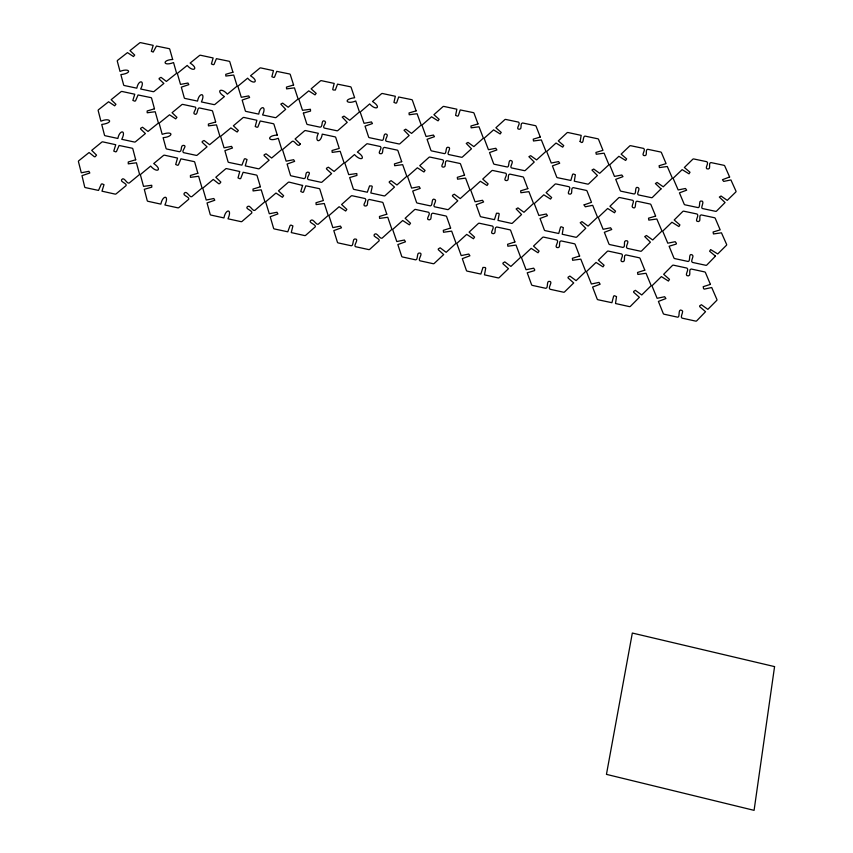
<?xml version="1.0" encoding="UTF-8"?>
<svg xmlns="http://www.w3.org/2000/svg" width="853" height="853" viewBox="0 0 853 853"><rect width="100%" height="100%" fill="white"/><g stroke="black" fill="none" stroke-linecap="round" stroke-linejoin="round"><path stroke-width="1.28" d="M302.602 185.453L300.768 191.488L302.73 192.373L303.508 192.042L305.8 185.805L319.033 188.588A1.141 0.981 -2.2 0 1 319.843 189.27L323.372 200.551L316.015 202.715L316.132 204.613L324.289 203.515L328 214.892A1.152 0.992 -2 0 1 327.712 215.862L318.233 224.232C316.527 225.512 313.307 218.826 311.388 220.053C306.739 222.388 316.698 224.488 315.258 226.855L305.705 235.279A1.162 1.013 -3.3 0 1 304.585 235.556L291.257 232.581L292.91 225.938L290.926 225.075L290.116 225.459L287.781 231.803L274.399 228.956A1.162 1.002 -4.8 0 1 273.578 228.252L270.209 216.726L277.918 213.954L276.969 212.258L269.292 213.751L265.805 202.406A1.152 0.992 -4.9 0 1 266.115 201.447L275.977 193.045L282.418 197.31L283.633 195.689L278.494 190.837L288.154 182.425A1.141 0.981 -3.6 0 1 289.252 182.158L302.602 185.453M303.369 113.182L306.771 123.856A1.12 0.938 -2.3 0 0 307.56 124.517L320.206 127.204C323.308 126.948 320.696 118.951 324.95 121.211C327.381 122.587 321.762 126.681 324.161 128.046L336.818 130.744A1.12 0.949 -1 0 0 337.905 130.488L347.224 122.363L342.213 117.117L344.015 116.125L349.666 120.284L358.996 112.329A1.12 0.938 0 0 0 359.273 111.423L355.744 100.985C346.744 104.834 342.511 99.279 354.645 97.743L351.137 87.401A1.109 0.917 -0.3 0 0 350.348 86.761L337.521 84.138L335.325 90.045L333.182 89.981L332.702 89.405L334.205 83.413L321.474 80.683A1.109 0.917 -1.5 0 0 320.408 80.939L311.142 88.84L316.175 93.361L315.013 94.875L308.733 90.866L299.286 98.735A1.12 0.928 -2.4 0 0 298.998 99.63L302.506 110.304L310.428 109.269L310.545 111.071L303.38 113.097M584.102 204.901L585.286 206.789L592.686 205.306L597.281 216.63A1.152 0.992 11.5 0 1 597.079 217.59L588.069 226.088L581.938 221.641L580.211 222.729L585.766 228.295L576.831 236.963A1.162 1.002 11 0 1 575.732 237.241L562.212 234.244L563.343 227.644L561.295 226.781L560.56 227.079L558.736 233.498L545.206 230.651A1.162 1.002 9.4 0 1 544.331 229.958L540.034 218.464L547.455 215.692L546.325 213.996L538.872 215.489L534.468 204.166A1.152 0.981 8.5 0 1 534.703 203.217L543.798 194.825L550.548 199.08L551.646 197.512L546.123 192.629L555.004 184.237A1.141 0.97 9.2 0 1 556.081 183.971L569.09 186.743C571.873 188.332 565.187 194.431 570.316 194.164C573.141 193.983 570.337 187.799 573.163 187.617L586.192 190.39A1.141 0.97 10.6 0 1 587.056 191.072L591.492 202.321L584.102 204.859M300.245 143.922C298.251 148.774 294.53 139.977 292.334 141.267L282.972 149.243A1.13 0.96 -3.5 0 0 282.674 150.171L286.15 161.164L293.645 159.714L294.637 161.356L287.077 164.043L290.446 175.196A1.141 0.97 -3.4 0 0 291.246 175.867L304.094 178.64C306.931 178.469 304.638 172.306 307.485 172.135C312.667 171.922 305.449 177.904 308.104 179.514L320.973 182.286A1.141 0.981 -2 0 0 322.071 182.02L331.582 173.617L326.464 168.937L326.518 168.212L328.352 167.177L334.088 171.464L343.61 163.243A1.13 0.96 -0.9 0 0 343.898 162.305L340.187 151.29L332.18 152.388L332.041 150.512L339.27 148.422L335.751 137.504A1.13 0.949 -1.2 0 0 334.941 136.843L322.253 134.134C320.888 143.485 313.915 142.494 318.34 133.303L305.63 130.594A1.13 0.949 -2.4 0 0 304.542 130.85L295.095 138.986L300.245 143.965M579.635 255.996L572.374 258.31L572.64 260.272L580.797 259.131L585.467 270.859A1.173 1.024 12.1 0 1 585.243 271.862L576.106 280.648L569.879 276.073L568.077 277.182L568.066 277.961L573.706 282.94L564.579 291.907A1.184 1.034 11.5 0 1 563.47 292.195L550.036 289.252C547.295 287.653 554.098 280.904 548.778 281.383C546.592 281.202 548.276 288.495 545.845 288.335L532.432 285.403A1.173 1.034 9.7 0 1 531.558 284.678L527.229 272.8L534.458 270.636L534.788 269.932L533.69 268.183L526.056 269.729L521.631 258.032A1.162 1.013 8.7 0 1 521.865 257.041L531.152 248.362L537.998 252.755L539.096 251.091L533.52 246.09L542.593 237.411A1.162 1.002 9.4 0 1 543.692 237.134L556.902 239.992C559.749 241.623 552.893 247.924 558.129 247.658C561.029 247.445 558.15 241.09 561.039 240.887L574.282 243.745A1.162 1.002 11.1 0 1 575.157 244.448L579.635 256.039M580.115 141.513C584.369 145.554 582.311 136.597 584.891 136.075L597.718 138.772A1.13 0.938 10.2 0 1 598.571 139.434L602.975 150.331L595.927 152.431L596.247 154.244L604.116 153.177L608.711 164.171A1.141 0.96 11.1 0 1 608.509 165.109L599.68 173.319L593.688 169.033L591.95 170.056L597.42 175.494L588.677 183.832A1.141 0.97 10.5 0 1 587.6 184.099L574.282 181.188L575.37 174.758L573.365 173.969L572.619 174.3L570.87 180.463L557.542 177.701A1.141 0.97 9.1 0 1 556.689 177.029L552.413 165.898L559.707 163.232L558.587 161.59L551.262 163.03L546.901 152.069A1.13 0.949 8.4 0 1 547.114 151.141L556.028 143.037L562.692 147.164L563.737 145.596L558.31 140.905L567.021 132.791A1.12 0.938 9 0 1 568.077 132.535L581.181 135.371L580.115 141.513M293.603 84.98L286.469 87.102L286.565 88.872L294.445 87.859L297.932 98.447A1.109 0.928 -2.5 0 1 297.644 99.343L288.175 107.243L282.62 103.106L280.808 104.109L285.68 109.344L276.244 117.362A1.12 0.938 -3.6 0 1 275.156 117.618L262.585 114.942C267.074 105.409 259.909 105.345 258.747 114.121L246.09 111.434A1.12 0.938 -4.7 0 1 245.312 110.783L242.156 100.068L249.62 97.498L248.713 95.92L241.292 97.295L238.03 86.739A1.109 0.917 -4.7 0 1 238.339 85.844L247.637 78.177C253.746 85.343 259.717 81.472 250.526 75.789L259.76 68.187A1.109 0.906 -3.7 0 1 260.826 67.931L273.472 70.65L271.862 76.717L273.749 77.463L274.506 77.154L276.767 71.364L289.508 73.966A1.109 0.917 -2.7 0 1 290.287 74.606L293.603 85.023M277.268 135.051C266.339 135.584 267.543 142.536 278.281 138.261L281.607 148.955A1.13 0.96 -3.6 0 1 281.298 149.883L271.638 158.04L266.051 153.807L264.153 154.809L264.078 155.534L269.111 160.172L259.451 168.51A1.141 0.97 -4.8 0 1 258.352 168.777L245.28 165.877L247.029 159.522L245.088 158.701L244.342 158.989L241.921 165.151L228.828 162.411A1.141 0.96 -6 0 1 228.039 161.729L224.893 150.661L232.485 148.006L231.526 146.375L224.062 147.836L220.767 136.896A1.13 0.949 -6 0 1 221.087 135.979L230.875 127.918L237.134 132.023L238.35 130.466L233.381 125.796L242.956 117.725A1.12 0.938 -4.9 0 1 244.054 117.469L256.881 120.262L255.218 126.532L257.126 127.3L257.894 126.98L260.229 120.998L273.173 123.674A1.12 0.938 -3.7 0 1 273.962 124.335L277.268 135.051M260.4 186.786L253.01 189.046L253.085 190.944L261.242 189.846L264.729 201.137A1.152 0.992 -5 0 1 264.419 202.097L254.802 210.403C252.893 211.651 250.057 205.04 248.063 206.255C243.446 208.612 253.053 210.392 251.816 212.973L242.092 221.364A1.162 1.002 -6.4 0 1 240.972 221.641L227.996 218.805C232.57 208.505 225.629 208.622 223.934 217.92L210.979 215.084A1.162 0.992 -7.7 0 1 210.19 214.391L207.044 202.95L214.796 200.242L213.826 198.514L206.223 200.028L202.939 188.737A1.152 0.981 -7.5 0 1 203.259 187.777L213.261 179.439L218.741 183.747L219.605 183.672L220.842 182.073L215.82 177.253L225.608 168.905A1.141 0.97 -6.3 0 1 226.717 168.638L239.746 171.517L238.019 177.904L239.96 178.778L240.738 178.458L243.148 172.274L256.295 175.036A1.141 0.97 -5 0 1 257.084 175.707L260.4 186.786M540.28 137.024L533.253 139.167L533.488 140.99L541.367 139.945L545.728 150.853A1.13 0.949 8.2 0 1 545.515 151.781L536.59 159.916L530.641 155.672L528.892 156.696L534.245 162.049L525.352 170.365A1.141 0.96 7.6 0 1 524.275 170.621L511.352 167.881C509.305 167.359 513.847 161.814 511.8 160.897C507.652 158.21 509.838 167.209 507.322 167.017L494.42 164.277A1.13 0.96 6.2 0 1 493.588 163.605L489.537 152.559L496.883 149.947L495.828 148.283L488.449 149.712L484.301 138.826A1.12 0.949 5.5 0 1 484.547 137.909L493.599 129.869L500.157 133.964L501.233 132.418L495.902 127.758L504.763 119.697A1.12 0.938 6.3 0 1 505.818 119.452L518.539 122.118C521.236 123.642 514.594 129.528 519.626 129.251C522.367 129.091 519.776 123.109 522.516 122.96L535.257 125.636A1.12 0.938 7.5 0 1 536.1 126.297L540.28 137.024M527.804 188.63L520.65 190.848L520.884 192.735L528.892 191.648L533.296 202.907A1.152 0.981 8.4 0 1 533.061 203.867L523.955 212.29L517.931 207.897L516.14 208.964L521.556 214.529L512.493 223.091A1.152 0.992 7.6 0 1 511.395 223.358L498.003 220.415L499.218 213.922L498.696 213.303L496.478 213.239L494.463 219.647L481.071 216.822A1.152 0.992 6 0 1 480.218 216.129L476.145 204.72L483.608 201.969L482.51 200.295L475.046 201.777L470.888 190.539A1.141 0.981 5.3 0 1 471.133 189.579L480.367 181.262L487.02 185.485L488.129 183.896L482.734 179.087L491.765 170.76A1.141 0.97 6.1 0 1 492.842 170.493L505.765 173.244C508.495 174.844 501.724 180.879 506.842 180.612C509.657 180.431 506.991 174.289 509.806 174.108L522.75 176.87A1.141 0.97 7.6 0 1 523.603 177.541L527.804 188.63M514.913 241.964L507.588 244.289L507.855 246.218L516.012 245.078L520.437 256.732A1.162 1.013 8.5 0 1 520.202 257.713L510.904 266.424L504.795 261.892L502.971 262.991L502.95 263.769L508.463 268.706L499.197 277.609A1.173 1.034 7.7 0 1 498.077 277.886L484.461 274.847L485.73 268.13L485.208 267.501L482.947 267.437L480.868 274.069L467.252 271.147A1.173 1.024 5.8 0 1 466.399 270.433L462.305 258.64L469.907 255.793L468.798 254.055L461.206 255.591L457.016 243.979A1.162 1.013 5 0 1 457.272 242.998L466.698 234.394L473.447 238.755L474.577 237.102L469.107 232.133L478.33 223.518A1.152 1.002 6 0 1 479.429 223.251L492.554 226.088C495.358 227.708 488.374 233.914 493.62 233.69C496.51 233.487 493.78 227.175 496.67 226.973L509.817 229.809A1.162 1.002 7.6 0 1 510.68 230.513L514.913 241.964M232.933 72.196L225.746 74.318L225.842 76.056L233.733 75.043L236.995 85.556A1.109 0.917 -4.8 0 1 236.686 86.452L227.346 94.161C221.29 87.027 215.223 90.727 224.414 96.581L214.999 104.333A1.12 0.928 -5.9 0 1 213.911 104.588L201.415 101.933C206.021 92.092 198.866 92.71 197.555 101.102L185.026 98.447A1.12 0.928 -6.9 0 1 184.269 97.796L181.326 87.155L188.822 84.65L187.948 83.04L180.516 84.404L177.467 73.923A1.109 0.906 -6.8 0 1 177.787 73.038L187.212 65.436C193.183 72.548 199.186 68.709 190.144 63.069L199.506 55.509A1.109 0.896 -5.8 0 1 200.572 55.264L213.133 57.961L211.405 63.943L213.282 64.721L214.039 64.412L216.406 58.665L229.073 61.256A1.109 0.906 -4.9 0 1 229.83 61.885L232.933 72.238M215.67 121.894L212.578 111.253A1.12 0.938 -6.1 0 0 211.8 110.602L199.282 107.936C196.819 107.745 198.152 116.509 194.207 113.854C192.49 113.172 197.31 107.936 195.422 107.105L182.873 104.429A1.12 0.928 -7.1 0 0 181.785 104.684L172.071 112.703L176.934 117.33L175.697 118.876L169.523 114.803L159.607 122.8A1.13 0.938 -8.2 0 0 159.276 123.717L162.187 134.326C174.14 130.338 173.223 136.949 163.104 137.664L166.047 148.358A1.141 0.949 -8.4 0 0 166.825 149.03L179.493 151.759C182.318 151.589 180.282 145.522 183.118 145.351C188.321 145.191 180.825 151.013 183.459 152.623L196.147 155.353A1.141 0.96 -7.3 0 0 197.256 155.097L207.044 146.823L202.15 142.248L202.214 141.491L204.08 140.478L209.614 144.711L219.413 136.608A1.13 0.949 -6.1 0 0 219.722 135.691L216.491 124.869L208.441 125.881L208.388 124.058L215.66 122.011M197.843 173.234L190.422 175.473L190.464 177.349L198.621 176.272L201.884 187.479A1.152 0.981 -7.7 0 1 201.553 188.428L191.797 196.67C189.707 198.067 186.476 189.43 184.035 193.492C182.691 195.497 189.984 197.203 188.769 199.218L178.917 207.546A1.162 0.992 -9 0 1 177.787 207.823L164.896 204.997C169.683 194.495 162.55 195.124 160.865 204.123L148.006 201.308A1.162 0.981 -10.1 0 1 147.217 200.615L144.296 189.302L151.77 187.159L151.749 185.272L143.539 186.37L140.489 175.153A1.152 0.97 -9.9 0 1 140.83 174.204L150.661 166.079C157.027 173.554 162.827 169.758 153.721 163.552L163.477 155.481A1.141 0.96 -8.6 0 1 164.597 155.214L177.541 158.072L175.686 164.501L177.605 165.29L178.394 164.96L180.921 158.829L193.972 161.569A1.141 0.96 -7.5 0 1 194.751 162.241L197.843 173.266M478 123.898L470.941 126.02L471.144 127.833L479.023 126.788L483.171 137.621A1.12 0.949 5.4 0 1 482.926 138.538L473.863 146.62L468.02 142.398L466.25 143.411L471.474 148.774L462.454 156.984A1.13 0.96 4.6 0 1 461.377 157.24L448.539 154.51C446.247 153.807 452.602 146.705 447.601 147.26C445.554 146.897 446.609 153.988 444.53 153.657L431.725 150.928A1.13 0.96 3.2 0 1 430.893 150.267L427.076 139.306L434.444 136.672L433.431 135.062L426.073 136.501L422.128 125.679A1.12 0.938 2.8 0 1 422.384 124.762L431.565 116.786L438.037 120.849L439.135 119.313L433.921 114.686L442.91 106.7A1.109 0.928 3.6 0 1 443.965 106.444L456.867 109.205L455.598 115.368L457.549 116.168L458.296 115.859L460.225 109.93L473.223 112.596A1.12 0.928 4.8 0 1 474.044 113.246L478 123.941M464.544 175.11L457.315 177.339L457.56 179.183L465.567 178.106L469.736 189.281A1.141 0.981 5.2 0 1 469.491 190.23L460.236 198.589L454.265 194.217L452.506 195.284L452.474 196.019L457.805 200.818L448.582 209.305A1.152 0.992 4.3 0 1 447.494 209.571L434.454 206.767C432.322 206.042 437.131 200.604 435.073 199.602C430.84 197.032 433.164 205.626 430.424 205.893L417.362 203.078A1.152 0.992 2.7 0 1 416.531 202.385L412.703 191.061L420.209 188.385L419.186 186.679L411.626 188.108L407.723 176.987A1.141 0.97 2.2 0 1 407.99 176.049L417.373 167.796L423.92 171.986L425.071 170.44L419.761 165.631L428.942 157.368A1.13 0.96 3.2 0 1 430.019 157.101L442.856 159.842C445.575 161.42 438.666 167.401 443.784 167.145C446.588 166.975 444.072 160.865 446.876 160.695L459.724 163.435A1.13 0.96 4.6 0 1 460.567 164.107L464.544 175.153M450.629 228.039L443.315 230.321L443.507 232.251L451.663 231.131L455.854 242.689A1.162 1.013 4.9 0 1 455.598 243.67L446.151 252.317L440.148 247.818L438.303 248.905L438.271 249.673L443.677 254.567L434.252 263.396A1.173 1.024 3.8 0 1 433.132 263.684L419.889 260.783C417.32 259.504 424.282 252.552 418.94 253.032C416.786 252.829 418.045 260.101 415.752 259.877L402.531 256.988A1.162 1.024 2 0 1 401.678 256.273L397.839 244.576L405.484 241.794L404.397 240.024L396.794 241.548L392.849 230.022A1.162 1.002 1.5 0 1 393.116 229.052L402.691 220.511L409.344 224.84L410.517 223.241L405.143 218.272L414.505 209.731A1.152 0.992 2.6 0 1 415.614 209.454L428.643 212.28C431.437 213.911 424.325 220.053 429.56 219.829C432.439 219.626 429.848 213.346 432.727 213.154L445.788 215.98A1.152 0.992 4.2 0 1 446.631 216.673L450.629 228.039M729.624 176.987L722.448 179.716L723.675 181.412L730.925 179.951L735.947 191.083A1.152 0.96 16.4 0 1 735.787 192.032L727.246 200.37L721.041 196.019L719.335 197.064L725.061 202.534L716.595 211.043A1.162 0.97 16.2 0 1 715.528 211.32L702.35 208.516C699.993 207.823 705.836 200.284 700.718 201.031C698.82 200.839 700.377 207.748 698.276 207.642L685.066 204.837A1.152 0.97 14.9 0 1 684.181 204.155L679.436 192.853L686.676 190.176L685.471 188.481L678.167 189.942L673.337 178.821A1.141 0.96 13.9 0 1 673.518 177.882L682.155 169.64L689.011 173.831L690.002 172.242L684.362 167.487L692.785 159.244A1.141 0.949 14.2 0 1 693.841 158.978L706.817 161.707C709.589 163.222 703.32 169.321 708.342 169.001C711.114 168.83 708.107 162.731 710.88 162.56L723.877 165.301A1.141 0.949 15.4 0 1 724.751 165.962L729.624 176.987M172.669 59.486C161.878 59.913 163.008 66.694 173.554 62.557L176.454 72.761A1.109 0.906 -6.9 0 1 176.134 73.646L166.367 81.43L161.036 77.346L159.191 78.327L159.095 79.02L163.861 83.445L154.148 91.388A1.12 0.917 -7.9 0 1 153.06 91.644L140.638 89C145.5 80.182 138.559 79.052 136.811 88.179L124.367 85.535A1.12 0.917 -8.9 0 1 123.621 84.895L120.87 74.606C133.068 73.059 129.315 67.643 120.017 71.396L117.298 61.192A1.109 0.906 -8.7 0 1 117.639 60.318L127.47 52.63L133.473 56.554L134.71 55.072L129.997 50.615L139.636 42.917A1.109 0.896 -7.7 0 1 140.713 42.682L153.188 45.358L151.344 51.329L153.199 52.065L156.44 46.062L169.022 48.632A1.109 0.896 -6.8 0 1 169.768 49.261L172.669 59.486M715.475 256.113L706.838 265.006A1.184 1.002 17.3 0 1 705.751 265.283L692.348 262.393C690.034 261.423 694.534 255.921 692.391 255.015C688.019 252.253 690.898 261.381 688.158 261.487L674.787 258.608A1.173 1.002 15.9 0 1 673.891 257.894L669.104 246.229L676.162 244.097L676.461 243.414L675.245 241.698L667.782 243.18L662.941 231.717A1.162 0.992 14.7 0 1 663.133 230.747L671.94 222.228L678.903 226.546L679.916 224.915L674.19 219.999L682.784 211.469A1.162 0.981 15 0 1 683.85 211.203L697.04 214.007C699.865 215.574 693.446 221.865 698.564 221.545C701.411 221.343 698.319 215.084 701.166 214.892L714.377 217.707A1.162 0.981 16.3 0 1 715.272 218.4L720.177 229.862L713.097 232.016L713.449 233.946L721.457 232.816L726.575 244.342A1.173 0.992 17.5 0 1 726.404 245.323L717.736 253.949L710.624 249.577L709.621 251.23L715.475 256.156M710.421 284.369L703.213 286.683L703.565 288.677L704.343 289.114L711.711 287.514L716.883 299.435A1.194 1.024 18.8 0 1 716.701 300.448L707.862 309.362L701.422 304.734L699.652 305.854L699.684 306.643L705.538 311.697L696.73 320.813A1.205 1.045 18.6 0 1 695.632 321.101L682.005 318.126C679.724 317.327 684.202 310.993 682.027 310.481C677.431 307.794 680.363 317.401 677.751 317.199L664.156 314.224A1.194 1.034 17.1 0 1 663.25 313.488L658.409 301.418L665.916 298.539L664.679 296.727L657.119 298.305L652.193 286.416A1.184 1.024 15.8 0 1 652.396 285.414L661.374 276.596L668.443 281.063L669.477 279.368L663.666 274.293L672.441 265.464A1.173 1.013 16 0 1 673.529 265.187L686.932 268.087C689.8 269.708 683.253 276.191 688.467 275.871C691.388 275.647 688.2 269.207 691.122 268.994L704.546 271.894A1.184 1.013 17.5 0 1 705.463 272.608L710.421 284.412M154.478 108.811L147.174 110.965L147.196 112.777L155.214 111.732L158.263 122.512A1.13 0.938 -8.3 0 1 157.922 123.429L147.995 131.458L142.515 127.246L140.67 128.27L140.574 128.984L145.394 133.558L135.467 141.769A1.141 0.949 -9.5 0 1 134.358 142.024L121.755 139.306C126.681 129.688 119.591 129.453 117.853 138.463L105.228 135.744A1.141 0.949 -10.4 0 1 104.471 135.083L101.742 124.453C114.27 122.821 110.218 117.213 100.899 121.19L98.191 110.613A1.13 0.928 -10.2 0 1 98.543 109.706L108.587 101.763L114.665 105.815L115.933 104.279L111.157 99.684L121.009 91.729A1.12 0.917 -9.1 0 1 122.107 91.484L134.763 94.235L132.865 100.409L134.742 101.166L135.52 100.857L138.069 94.96L150.842 97.605A1.12 0.928 -8.2 0 1 151.599 98.255L154.478 108.811M135.702 159.767L128.259 161.995L128.27 163.861L136.427 162.784L139.455 173.905A1.152 0.97 -10 0 1 139.114 174.854L129.219 183.022C126.756 184.312 123.962 175.75 121.467 179.94C120.39 181.902 127.492 183.662 126.116 185.591L116.157 193.823A1.162 0.981 -11.3 0 1 115.027 194.089L101.976 191.179L104.002 184.674L102.072 183.843L101.272 184.173L98.522 190.422L85.449 187.617A1.162 0.97 -12.2 0 1 84.682 186.935L81.995 175.665L89.821 172.999L88.915 171.304L81.291 172.796L78.455 161.665A1.152 0.96 -11.9 0 1 78.817 160.727L89.085 152.516L94.374 156.76L95.237 156.685L96.528 155.118L91.708 150.363L101.774 142.142A1.141 0.949 -10.7 0 1 102.882 141.886L115.741 144.722L113.769 151.098L115.677 151.877L116.466 151.557L119.1 145.468L132.066 148.187A1.141 0.949 -9.7 0 1 132.833 148.859L135.702 159.81M416.125 110.858L409.045 112.959L409.216 114.76L417.096 113.726L421.019 124.474A1.12 0.938 2.6 0 1 420.764 125.391L411.562 133.409L405.761 129.198L404.023 130.221L409.152 135.499L399.972 143.688A1.13 0.949 1.7 0 1 398.895 143.944L386.142 141.235C384.01 140.425 388.872 135.019 386.804 134.347C382.762 131.863 384.607 140.606 382.155 140.382L369.434 137.685A1.13 0.949 0.4 0 1 368.624 137.013L365.031 126.137L372.441 123.568L371.45 121.926L364.05 123.333L360.361 112.607A1.12 0.938 0.1 0 1 360.627 111.711L369.669 103.927C375.928 111.029 382.027 107.521 372.484 101.496L381.462 93.777A1.109 0.928 1 0 1 382.517 93.521L395.334 96.272L393.947 102.392L395.877 103.181L396.624 102.872L398.671 96.997L411.583 99.63A1.109 0.928 2.2 0 1 412.394 100.281L416.125 110.89M401.699 161.686L394.449 163.893L394.651 165.727L402.669 164.65L406.604 175.75A1.141 0.97 2 0 1 406.337 176.688L396.954 184.984L391.122 180.655L389.299 181.7L389.256 182.435L394.502 187.106L385.119 195.614A1.141 0.981 1 0 1 384.021 195.881L370.81 192.981L372.271 186.583L371.78 185.975L369.573 185.911L367.312 192.224L354.091 189.43A1.141 0.981 -0.5 0 1 353.281 188.748L349.666 177.552L356.927 175.43L356.799 173.554L348.728 174.641L344.996 163.541A1.13 0.97 -0.8 0 1 345.273 162.603L354.496 154.564C361.182 162.049 366.822 158.04 357.375 152.058L366.534 144.072A1.13 0.949 0.3 0 1 367.622 143.805L380.363 146.524C383.05 148.113 376.034 154.02 381.152 153.775C383.946 153.615 381.558 147.537 384.362 147.377L397.125 150.096A1.13 0.96 1.6 0 1 397.946 150.757L401.699 161.686M386.793 214.21L379.446 216.47L379.606 218.389L387.763 217.28L391.708 228.743A1.162 1.002 1.3 0 1 391.431 229.724L382.101 238.147C379.713 239.544 376.472 230.673 374.019 234.98C373.038 236.835 380.395 238.691 379.169 240.802L369.765 249.289A1.162 1.013 0.1 0 1 368.645 249.577L355.488 246.698C352.982 245.621 359.977 238.477 354.688 239C352.62 238.723 353.579 246.09 351.372 245.792L338.236 242.924A1.162 1.013 -1.6 0 1 337.415 242.22L333.8 230.598L341.477 227.804L340.443 226.098L332.862 227.634L329.109 216.172A1.152 1.002 -1.8 0 1 329.407 215.201L339.121 206.735L345.668 211.022L346.851 209.401L341.605 204.507L351.116 196.03A1.152 0.981 -0.6 0 1 352.214 195.763L365.169 198.557C367.899 200.242 360.702 206.255 365.926 206.053C368.805 205.861 366.353 199.623 369.221 199.431L382.197 202.236A1.152 0.992 0.9 0 1 383.029 202.929L386.793 214.21M661.032 188.865L652.417 197.395A1.152 0.97 13.4 0 1 651.351 197.661L638.257 194.879C636.093 194.153 640.528 188.769 638.417 187.788C634.12 185.208 636.807 193.866 634.216 194.015L621.091 191.221A1.141 0.97 12.1 0 1 620.227 190.55L615.717 179.333L622.978 176.635L621.816 174.993L614.469 176.411L609.906 165.397A1.141 0.96 11.2 0 1 610.108 164.469L618.883 156.302L625.644 160.449L626.656 158.882L621.123 154.148L629.695 145.98A1.13 0.938 11.6 0 1 630.751 145.714L643.642 148.422C646.371 149.947 640.017 155.992 645.017 155.662C647.779 155.491 644.911 149.435 647.672 149.275L660.585 151.994A1.13 0.949 12.9 0 1 661.448 152.655L666.086 163.627L659.102 165.727L659.422 167.583L667.291 166.506L672.121 177.584A1.141 0.96 13.8 0 1 671.929 178.522L663.25 186.807L657.098 182.457L655.392 183.544L661.032 188.865M655.616 215.99L650.946 204.688A1.152 0.981 13.6 0 0 650.071 204.006L636.946 201.201C634.333 201.084 636.967 210.179 632.723 207.482C630.623 206.863 634.973 201.02 632.851 200.327L619.758 197.544A1.152 0.97 12.2 0 0 618.681 197.811L609.938 206.266L615.546 211.149L614.512 212.77L607.656 208.484L598.699 216.929A1.152 0.992 11.7 0 0 598.486 217.899L603.124 229.308L610.567 227.794L611.74 229.5L604.35 232.293L608.893 243.883A1.162 1.002 12.7 0 0 609.778 244.587L623.053 247.445C625.942 247.242 622.946 240.887 625.835 240.685C631.017 240.365 624.385 246.762 627.211 248.34L640.518 251.219A1.173 1.002 14.2 0 0 641.605 250.931L650.391 242.199L644.719 236.59L646.467 235.513L652.705 239.97L661.523 231.408A1.162 0.992 14.6 0 0 661.704 230.438L656.831 218.997L648.824 220.117L648.515 218.197L655.605 216.108M644.804 270.156L637.532 272.47L637.873 274.431L646.03 273.269L650.946 285.094A1.184 1.024 15.6 0 1 650.743 286.107L641.755 294.957L635.378 290.34L633.64 291.47L633.651 292.248L639.387 297.313L630.431 306.312A1.194 1.034 15.2 0 1 629.322 306.6L615.514 303.519L616.516 296.609L614.416 295.714L613.638 296.108L611.921 302.708L598.07 299.766A1.184 1.034 13.5 0 1 597.175 299.04L592.59 287.056L600.139 284.209L598.987 282.407L591.396 284.006L586.683 272.171A1.173 1.024 12.3 0 1 586.907 271.179L596.044 262.436L602.996 266.861L604.084 265.219L598.369 260.144L607.293 251.39A1.173 1.002 12.8 0 1 608.392 251.113L621.698 253.991C624.556 255.623 617.839 261.999 623.074 261.711C625.985 261.498 622.957 255.1 625.857 254.887L639.196 257.766A1.173 1.013 14.4 0 1 640.091 258.48L644.804 270.156M774.567 666.609L754.084 810.35L606.451 774.364L632.329 633.043L774.567 666.609"/></g></svg>
